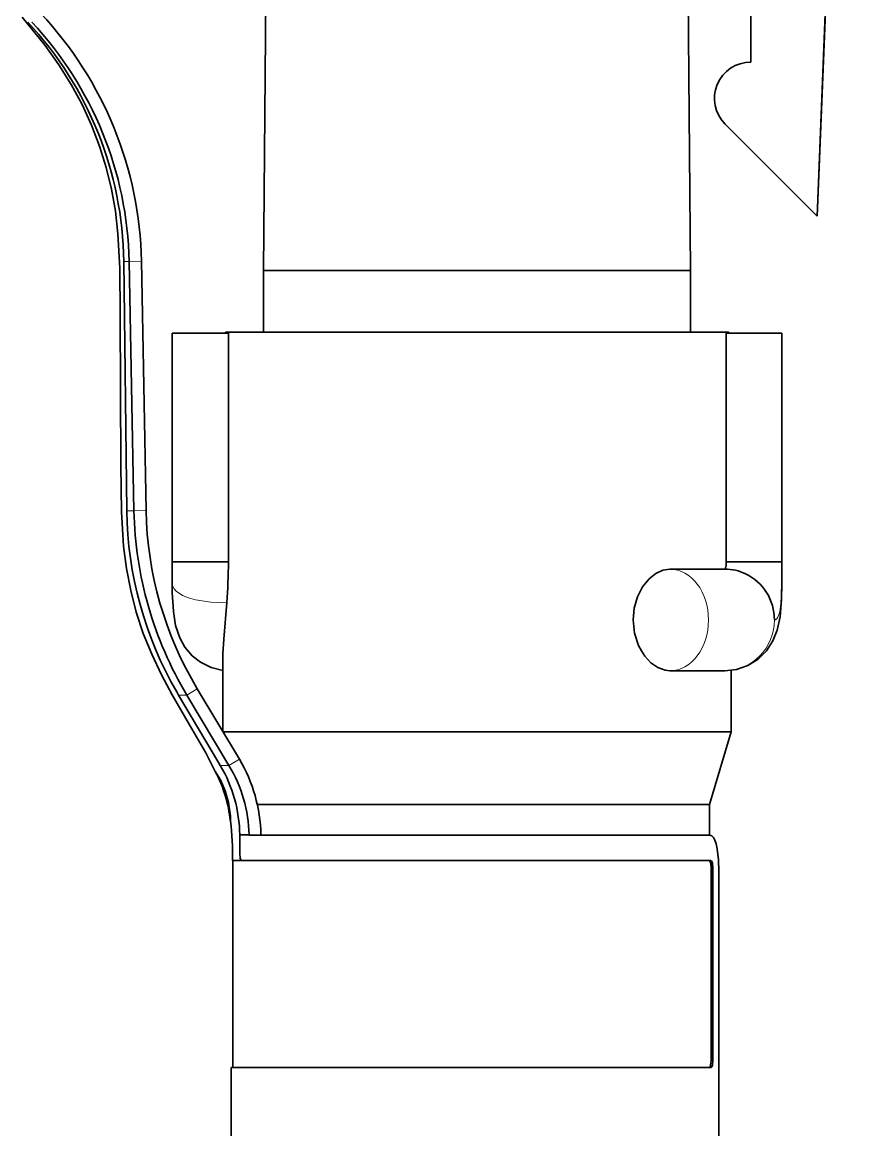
# Model space of a CAD drawing. Extents: x 370 to 946, y 143 to 764.
# Drawn here: x 586.35 to 609.45, y 601.51 to 632.01 of the extents above; entities that cross this region are included whole.
import ezdxf

# ---------------------------------------------------------------- set-up
doc = ezdxf.new("R2010")
doc.units = 0

msp = doc.modelspace()

# ---------------------------------------------------------------- linework, layer by layer
at = {"color": 7, "lineweight": 35}
for p, q in [((606.421, 630.908), (606.421, 655.795)), ((609.421, 655.795), (608.251, 626.669)), ((604.54, 651.745), (604.76, 625.169)), ((605.544, 608.619), (605.544, 557.619))]:
    msp.add_line(p, q, dxfattribs=at)
at = {"color": 7, "lineweight": 35, "ltscale": 0.473767}
msp.add_line((593.157, 644.119), (593, 625.169), dxfattribs=at)
at = {"color": 7, "lineweight": 35, "ltscale": 0.089637}
msp.add_line((605.714, 629.203), (608.251, 626.669), dxfattribs=at)
at = {"color": 7, "lineweight": 35, "ltscale": 5.49316e-05}
for p, q in [((589.146, 625.418), (589.146, 625.42)), ((589.23, 618.553), (589.23, 618.555))]:
    msp.add_line(p, q, dxfattribs=at)
at = {"color": 7, "lineweight": 35, "ltscale": 0.171587}
msp.add_line((589.23, 618.555), (589.146, 625.418), dxfattribs=at)
at = {"color": 7, "lineweight": 13, "ltscale": 0.003703}
msp.add_line((589.294, 625.417), (589.146, 625.418), dxfattribs=at)
at = {"color": 7, "lineweight": 13, "ltscale": 0.008511}
msp.add_line((589.294, 625.417), (589.634, 625.424), dxfattribs=at)
at = {"color": 7, "lineweight": 35, "ltscale": 0.171664}
msp.add_line((589.426, 618.552), (589.294, 625.417), dxfattribs=at)
at = {"color": 7, "lineweight": 35, "ltscale": 0.171663}
msp.add_line((589.761, 618.559), (589.634, 625.424), dxfattribs=at)
at = {"color": 7, "lineweight": 35, "ltscale": 0.147}
msp.add_line((593, 625.169), (598.88, 625.169), dxfattribs=at)
at = {"color": 7, "lineweight": 35, "ltscale": 0.0425}
for p, q in [((593, 625.169), (593, 623.469)), ((604.76, 625.169), (604.76, 623.469))]:
    msp.add_line(p, q, dxfattribs=at)
at = {"color": 7, "lineweight": 35, "ltscale": 0.043056}
for p, q in [((593, 625.169), (594.723, 625.169)), ((603.038, 625.169), (604.76, 625.169)), ((603.038, 625.169), (604.76, 625.169))]:
    msp.add_line(p, q, dxfattribs=at)
at = {"color": 7, "lineweight": 35, "ltscale": 0.103944}
for p, q in [((594.723, 625.169), (598.88, 625.169)), ((598.88, 625.169), (603.038, 625.169)), ((603.038, 625.169), (598.88, 625.169))]:
    msp.add_line(p, q, dxfattribs=at)
at = {"color": 7, "lineweight": 35, "ltscale": 0.038689}
for p, q in [((592.028, 623.446), (590.48, 623.446)), ((592.028, 617.146), (590.48, 617.146))]:
    msp.add_line(p, q, dxfattribs=at)
at = {"color": 7, "lineweight": 35, "ltscale": 0.1575}
for p, q in [((590.48, 617.146), (590.48, 623.446)), ((592.028, 617.146), (592.028, 623.446)), ((605.748, 623.446), (605.748, 617.146)), ((607.28, 617.146), (607.28, 623.446))]:
    msp.add_line(p, q, dxfattribs=at)
at = {"color": 7, "lineweight": 35, "ltscale": 0.000561625}
for p, q in [((591.946, 623.446), (591.947, 623.469)), ((605.814, 623.446), (605.814, 623.469))]:
    msp.add_line(p, q, dxfattribs=at)
at = {"color": 7, "lineweight": 35, "ltscale": 0.000267029}
msp.add_line((591.947, 623.469), (591.958, 623.469), dxfattribs=at)
at = {"color": 7, "lineweight": 35, "ltscale": 0.346404}
msp.add_line((605.814, 623.469), (591.958, 623.469), dxfattribs=at)
at = {"color": 7, "lineweight": 35, "ltscale": 0.000561523}
msp.add_line((591.958, 623.469), (591.958, 623.446), dxfattribs=at)
at = {"color": 7, "lineweight": 35, "ltscale": 0.038312}
msp.add_line((607.28, 623.446), (605.748, 623.446), dxfattribs=at)
at = {"color": 7, "lineweight": 13, "ltscale": 0.004897}
msp.add_line((589.426, 618.552), (589.23, 618.553), dxfattribs=at)
at = {"color": 7, "lineweight": 13, "ltscale": 0.00836}
msp.add_line((589.426, 618.552), (589.761, 618.559), dxfattribs=at)
at = {"color": 7, "lineweight": 35, "ltscale": 0.015125}
for p, q in [((590.481, 616.541), (590.481, 617.146)), ((607.279, 616.541), (607.28, 617.146))]:
    msp.add_line(p, q, dxfattribs=at)
at = {"color": 7, "lineweight": 35, "ltscale": 0.038101}
msp.add_line((607.272, 617.146), (605.748, 617.146), dxfattribs=at)
at = {"color": 7, "lineweight": 13, "ltscale": 0.013708}
msp.add_line((607.271, 616.598), (607.272, 617.146), dxfattribs=at)
at = {"color": 7, "lineweight": 13, "ltscale": 0.000210571}
msp.add_line((607.28, 617.146), (607.272, 617.146), dxfattribs=at)
at = {"color": 7, "lineweight": 35, "ltscale": 0.03782}
for p, q in [((604.194, 616.946), (605.707, 616.946)), ((605.707, 614.146), (604.194, 614.146))]:
    msp.add_line(p, q, dxfattribs=at)
at = {"color": 7, "lineweight": 35, "ltscale": 0.000587471}
msp.add_line((591.88, 614.595), (591.88, 614.618), dxfattribs=at)
at = {"color": 7, "lineweight": 35, "ltscale": 0.053149}
msp.add_line((591.88, 614.595), (591.88, 612.469), dxfattribs=at)
at = {"color": 7, "lineweight": 35, "ltscale": 0.0422}
msp.add_line((605.88, 614.157), (605.88, 612.469), dxfattribs=at)
at = {"color": 7, "lineweight": 35, "ltscale": 0.00253}
msp.add_line((590.605, 613.564), (590.656, 613.477), dxfattribs=at)
at = {"color": 7, "lineweight": 13, "ltscale": 0.005695}
msp.add_line((590.884, 613.479), (590.656, 613.477), dxfattribs=at)
at = {"color": 7, "lineweight": 35, "ltscale": 0.053824}
msp.add_line((591.753, 611.625), (590.656, 613.477), dxfattribs=at)
at = {"color": 7, "lineweight": 13, "ltscale": 0.008357}
msp.add_line((590.884, 613.479), (591.17, 613.651), dxfattribs=at)
at = {"color": 7, "lineweight": 35, "ltscale": 0.056513}
msp.add_line((592.045, 611.539), (590.884, 613.479), dxfattribs=at)
at = {"color": 7, "lineweight": 35, "ltscale": 0.056511}
msp.add_line((592.331, 611.711), (591.17, 613.651), dxfattribs=at)
at = {"color": 7, "lineweight": 35, "ltscale": 0.175941}
msp.add_line((598.918, 612.469), (591.88, 612.469), dxfattribs=at)
at = {"color": 7, "lineweight": 35, "ltscale": 0.000270821}
msp.add_line((591.883, 612.458), (591.88, 612.469), dxfattribs=at)
at = {"color": 7, "lineweight": 35, "ltscale": 0.174055}
msp.add_line((598.918, 612.469), (605.88, 612.469), dxfattribs=at)
at = {"color": 7, "lineweight": 35, "ltscale": 0.052201}
msp.add_line((605.28, 610.469), (605.88, 612.469), dxfattribs=at)
at = {"color": 7, "lineweight": 35, "ltscale": 0.002533}
msp.add_line((591.805, 611.538), (591.753, 611.625), dxfattribs=at)
at = {"color": 7, "lineweight": 13, "ltscale": 0.008313}
msp.add_line((592.045, 611.539), (592.331, 611.711), dxfattribs=at)
at = {"color": 7, "lineweight": 13, "ltscale": 0.006008}
msp.add_line((592.045, 611.539), (591.805, 611.538), dxfattribs=at)
at = {"color": 7, "lineweight": 35, "ltscale": 0.152264}
msp.add_line((598.915, 610.469), (592.824, 610.469), dxfattribs=at)
at = {"color": 7, "lineweight": 35, "ltscale": 0.159137}
msp.add_line((598.915, 610.469), (605.28, 610.469), dxfattribs=at)
at = {"color": 7, "lineweight": 35, "ltscale": 0.021249}
msp.add_line((605.28, 610.469), (605.28, 609.619), dxfattribs=at)
at = {"color": 7, "lineweight": 35, "ltscale": 0.012485}
msp.add_line((592.342, 609.619), (592.341, 609.119), dxfattribs=at)
at = {"color": 7, "lineweight": 35, "ltscale": 2.74658e-05}
msp.add_line((592.342, 609.628), (592.342, 609.629), dxfattribs=at)
at = {"color": 7, "lineweight": 35, "ltscale": 0.006439}
msp.add_line((592.342, 609.628), (592.599, 609.627), dxfattribs=at)
at = {"color": 7, "lineweight": 35, "ltscale": 0.000222778}
msp.add_line((592.342, 609.628), (592.342, 609.619), dxfattribs=at)
at = {"color": 7, "lineweight": 13, "ltscale": 0.008112}
msp.add_line((592.599, 609.627), (592.924, 609.63), dxfattribs=at)
at = {"color": 7, "lineweight": 35, "ltscale": 0.000210571}
msp.add_line((592.599, 609.627), (592.599, 609.619), dxfattribs=at)
at = {"color": 7, "lineweight": 35, "ltscale": 0.317276}
msp.add_line((592.599, 609.619), (605.29, 609.619), dxfattribs=at)
at = {"color": 7, "lineweight": 35, "ltscale": 0.000288391}
msp.add_line((592.924, 609.63), (592.924, 609.619), dxfattribs=at)
at = {"color": 7, "lineweight": 35, "ltscale": 0.006036}
msp.add_line((592.387, 608.919), (592.145, 608.919), dxfattribs=at)
at = {"color": 7, "lineweight": 35, "ltscale": 0.1425}
msp.add_line((592.155, 603.219), (592.155, 608.919), dxfattribs=at)
at = {"color": 7, "lineweight": 35, "ltscale": 0.001457}
msp.add_line((592.387, 608.919), (592.445, 608.919), dxfattribs=at)
at = {"color": 7, "lineweight": 35, "ltscale": 0.322961}
msp.add_line((605.317, 608.919), (592.399, 608.919), dxfattribs=at)
at = {"color": 7, "lineweight": 13, "ltscale": 0.001198}
for p, q in [((605.377, 608.719), (605.329, 608.719)), ((605.377, 603.419), (605.329, 603.419))]:
    msp.add_line(p, q, dxfattribs=at)
at = {"color": 7, "lineweight": 35, "ltscale": 0.1325}
for p, q in [((605.329, 603.419), (605.329, 608.719)), ((605.377, 603.419), (605.377, 608.719))]:
    msp.add_line(p, q, dxfattribs=at)
at = {"color": 7, "lineweight": 35, "ltscale": 0.003128}
msp.add_line((592.105, 603.219), (592.23, 603.219), dxfattribs=at)
at = {"color": 7, "lineweight": 35, "ltscale": 0.114346}
msp.add_line((592.105, 603.219), (592.105, 598.645), dxfattribs=at)
at = {"color": 7, "lineweight": 35, "ltscale": 0.327168}
msp.add_line((592.23, 603.219), (605.317, 603.219), dxfattribs=at)
at = {"color": 7, "lineweight": 35}
for points in [[(608.617, 665.262), (608.866, 663.913), (609.072, 662.558), (609.204, 661.511), (609.311, 660.462), (609.419, 658.851), (609.455, 657.564), (609.44, 656.254), (609.412, 655.514), (609.127, 648.372), (608.551, 634.108), (608.251, 626.669)], [(591.668, 611.376), (591.408, 611.884), (590.96, 612.658), (590.48, 613.481), (590.182, 614.036), (589.915, 614.6), (589.684, 615.174), (589.491, 615.759), (589.337, 616.356), (589.221, 616.963), (589.142, 617.58), (589.083, 618.524), (589.067, 619.8), (589.05, 623.957), (589.037, 625.234), (588.986, 626.18), (588.915, 626.8), (588.806, 627.409), (588.661, 628.008), (588.478, 628.596), (588.257, 629.173), (587.998, 629.739), (587.698, 630.294), (587.358, 630.836), (586.976, 631.368), (586.346, 632.148)], [(605.748, 617.146), (605.744, 617.056), (605.723, 616.973), (605.715, 616.952), (605.711, 616.946)], [(603.181, 615.546), (603.211, 615.871), (603.3, 616.179), (603.441, 616.455), (603.626, 616.683), (603.806, 616.825), (603.999, 616.915), (604.194, 616.946)], [(591.88, 614.157), (591.557, 614.234), (591.258, 614.382), (591.034, 614.557), (590.833, 614.793), (590.687, 615.058), (590.575, 615.394), (590.513, 615.776), (590.484, 616.307), (590.481, 616.541)], [(605.707, 614.146), (606.032, 614.184), (606.342, 614.292), (606.624, 614.467), (606.853, 614.694), (607.032, 614.97), (607.151, 615.267), (607.23, 615.63), (607.271, 616.122), (607.279, 616.541)], [(591.88, 614.618), (591.901, 615.018), (591.987, 616.023)], [(603.181, 615.546), (603.218, 615.185), (603.328, 614.846), (603.407, 614.692), (603.502, 614.551), (603.669, 614.37), (603.858, 614.237), (604.059, 614.161), (604.194, 614.146)], [(592.084, 610.007), (592.084, 610.009), (592.085, 610.145), (592.033, 610.519), (591.94, 610.842), (591.812, 611.142), (591.676, 611.367), (591.669, 611.375), (591.668, 611.376)], [(605.29, 609.619), (605.345, 609.603), (605.394, 609.558), (605.435, 609.485), (605.472, 609.377), (605.5, 609.248), (605.534, 608.945), (605.544, 608.619)], [(592.341, 609.119), (592.355, 608.986), (592.373, 608.939), (592.384, 608.925), (592.39, 608.921), (592.399, 608.919)], [(605.269, 608.919), (605.281, 608.915), (605.289, 608.908), (605.302, 608.887), (605.317, 608.84), (605.329, 608.719)], [(605.317, 608.919), (605.328, 608.915), (605.335, 608.91), (605.348, 608.892), (605.364, 608.844), (605.377, 608.719)], [(605.329, 603.419), (605.315, 603.291), (605.299, 603.243), (605.282, 603.223), (605.273, 603.219)], [(605.377, 603.419), (605.363, 603.287), (605.344, 603.24), (605.333, 603.225), (605.327, 603.221), (605.317, 603.219)]]:
    msp.add_lwpolyline(points, dxfattribs=at)
at = {"color": 7, "lineweight": 13}
for points in [[(591.986, 616.021), (591.544, 616.033), (591.122, 616.1), (590.93, 616.155), (590.761, 616.224), (590.591, 616.336), (590.532, 616.4), (590.495, 616.468), (590.481, 616.541)], [(607.072, 615.546), (607.106, 615.553), (607.136, 615.574), (607.169, 615.621), (607.218, 615.768), (607.251, 616.004), (607.263, 616.188), (607.271, 616.596)]]:
    msp.add_lwpolyline(points, dxfattribs=at)
at = {"color": 7, "lineweight": 35}
for centre, radius, start, end in [((579.349, 625.22), 10.288, 1.1346, 43.0683), ((579.273, 625.287), 9.874, 0.7727, 42.8964), ((579.351, 625.211), 9.946, 1.1922, 43.1165), ((606.42, 629.909), 0.999, 89.9257, 225.019), ((599.431, 618.681), 10.202, 180.7171, 210.0987), ((599.702, 618.759), 10.278, 181.1552, 210.9147), ((599.665, 618.748), 9.907, 181.0974, 210.9683), ((576.288, 617.167), 15.74, 355.8345, 359.9256), ((588.702, 609.551), 4.223, 1.0774, 30.7598), ((588.279, 609.6), 3.826, 6.1113, 27.6496), ((588.502, 609.579), 3.84, 0.7351, 30.6648), ((588.749, 609.548), 3.851, 1.1768, 31.1383), ((584.95, 609.068), 7.196, 358.8099, 7.4999)]:
    msp.add_arc(centre, radius, start, end, dxfattribs=at)
at = {"color": 7, "lineweight": 13}
msp.add_arc((607.08, 616.542), 0.199, 359.7844, 16.2708, dxfattribs=at)
for centre, major_axis, ratio, start_param, end_param in [((604.194, 615.546), (0, 1.4), 0.759085, 3.141593, 6.283185), ((605.707, 615.546), (0, -1.4), 0.9752, 6.283185, 7.853982)]:
    msp.add_ellipse(centre, major_axis=major_axis, ratio=ratio, start_param=start_param, end_param=end_param, dxfattribs=at)
at = {"color": 7, "lineweight": 35}
for start_param, end_param in [(2.708894, 3.141593), (1.570796, 2.708894)]:
    msp.add_ellipse((605.707, 615.546), major_axis=(0, -1.4), ratio=0.9752, start_param=start_param, end_param=end_param, dxfattribs=at)

doc.saveas('drawing.dxf')
